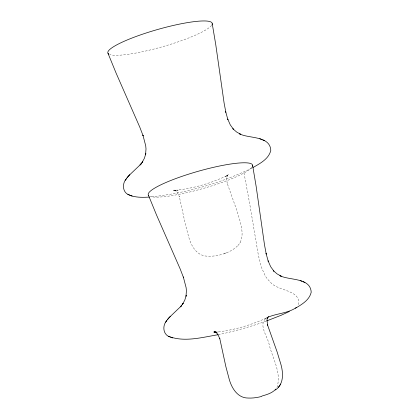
<?xml version="1.0" encoding="UTF-8"?>
<svg xmlns="http://www.w3.org/2000/svg" width="419" height="419" viewBox="0 0 419 419"><rect width="100%" height="100%" fill="white"/><g stroke="black" fill="none" stroke-linecap="round" stroke-linejoin="round"><path stroke-width="0.31" stroke-dasharray="2.1 1.57" d="M298.621 304.65C301.051 289.466 277.21 291.315 270.276 281.997A23.674 18.865 61.3 0 1 265.332 276.006L261.472 267.479L258.455 255.716L249.551 202.948L244.01 173.021M238.06 245.398C244.188 238.647 242.041 228.826 239.998 220.892L236.73 210.123L227.077 182.951L227.192 183.354L226.585 178.085L227.108 175.97L226.962 176.478L228.125 174.634L227.019 175.886L228.8 174.32L225.275 176.614L227.465 175.409C210.668 183.47 192.326 188.838 173.738 190.394L178.127 190.179L173.44 190.137L175.771 190.53L174.074 190.043L176.032 190.996L175.629 190.64L177.19 192.159L179.447 196.961L179.332 196.553L185.449 224.736L188.346 235.609C190.624 244.858 196.228 255.852 207.07 256.156C211.286 256.475 215.502 255.962 219.608 255.024C226.506 253.275 233.498 250.379 238.343 245M276.933 387.47C281.72 373.366 272.895 358.79 269.317 345.293C268.265 337.227 257.245 324.212 266.683 317.827M239.977 242.68L240.302 242.224M267.039 317.665L265.677 318.45L267.867 317.241M251.756 168.181C219.902 183.496 185.203 193.437 150.039 197.035M266.149 318.136C250.688 325.228 234.059 330.01 217.162 332.042M224.254 253.652L227.318 252.458M266.138 321.116C250.714 326.663 234.912 331.172 218.875 334.572M216.094 332.136L218.529 332.01L217.346 332.068M252.018 167.123A54.245 8.951 -15.9 0 1 203.519 188.377A54.245 8.951 -15.9 0 1 150.133 196.37M211.616 25.287A54.245 8.951 -15.9 0 1 163.117 46.546A54.245 8.951 -15.9 0 1 109.731 54.538"/><path stroke-width="0.63" d="M275.362 390.021C284.381 384.045 283.328 371.763 280.4 362.728L277.132 351.96L267.479 324.783L267.594 325.191L266.987 319.922L267.511 317.806L267.364 318.309L268.527 316.465M126.323 178.808C121.704 183.779 122.51 193.196 129.743 195.144M166.725 320.645C162.106 325.61 162.912 335.027 170.145 336.981M278.462 387.229L280.704 384.055M127.088 177.771L129.838 174.655M167.495 319.603L170.24 316.492M125.223 180.359L128.151 176.273L141.313 163.735L139.977 165.013L142.816 161.425L142.036 162.525L144.361 158.345L145.849 153.564L145.603 154.428L146.011 148.902L145.723 145.843L142.931 135.148L143.136 135.85L139.768 127.104L116.094 73.089L108.044 53.412M165.625 322.19L168.553 318.11L181.715 305.571L180.38 306.849L183.218 303.262L182.438 304.356L184.763 300.182L186.251 295.395L186.005 296.259L186.413 290.734L186.125 287.68L183.333 276.98L183.538 277.682L180.17 268.935L156.497 214.926L148.446 195.244M275.843 389.073C272.303 393.074 266.919 394.593 261.964 396.028M267.867 317.241C277.158 313.292 288.078 313.339 296.5 307.41M295.421 308.237C301.827 304.461 309.489 300.03 311.212 292.2C310.369 277.32 289.251 280.594 279.918 275.665L281.222 276.194L277.048 273.874L273.261 270.59L273.942 271.203L270.684 266.72L268.108 260.854L268.312 261.556L266.055 253.411L266.254 254.113L264.509 244.906L256.166 186.523L252.641 165.557M252.856 167.595C259.963 163.53 268.789 159.026 270.81 150.369C269.967 135.489 248.849 138.762 239.516 133.829L240.82 134.363L236.646 132.037L232.859 128.759L233.54 129.371L230.282 124.888L227.706 119.022L227.91 119.724L225.652 111.58L225.851 112.282L224.107 103.074L215.764 44.692L212.239 23.721M289.361 311.474L281.065 315.303L266.714 320.907M261.755 396.421C257.318 397.584 252.741 398.275 248.148 398.045C237.023 398.092 230.984 386.962 228.748 377.446L225.851 366.567L219.734 338.39L219.849 338.793L217.592 333.995L216.031 332.471L216.434 332.827L214.476 331.874L216.173 332.361L213.842 331.974L216.225 332.089M218.241 334.708C202 337.326 184.24 342.553 168.276 336.216M149.436 197.066C142.203 197.501 134.525 197.716 127.874 194.379M259.775 138.715L261.545 139.438M262.661 139.904L264.494 140.653M130.314 195.374L132.132 196.118M300.177 280.547L301.947 281.269M303.063 281.736L304.896 282.49M170.716 337.211L172.534 337.95M148.635 195.484A54.245 8.951 -15.9 0 1 199.172 171.004A54.245 8.951 -15.9 0 1 252.458 166.343M108.851 54.135A54.245 8.951 -15.9 0 1 156.905 29.702A54.245 8.951 -15.9 0 1 212.056 24.506M216.099 332.131L214.14 332.225L216.094 332.136"/></g></svg>
